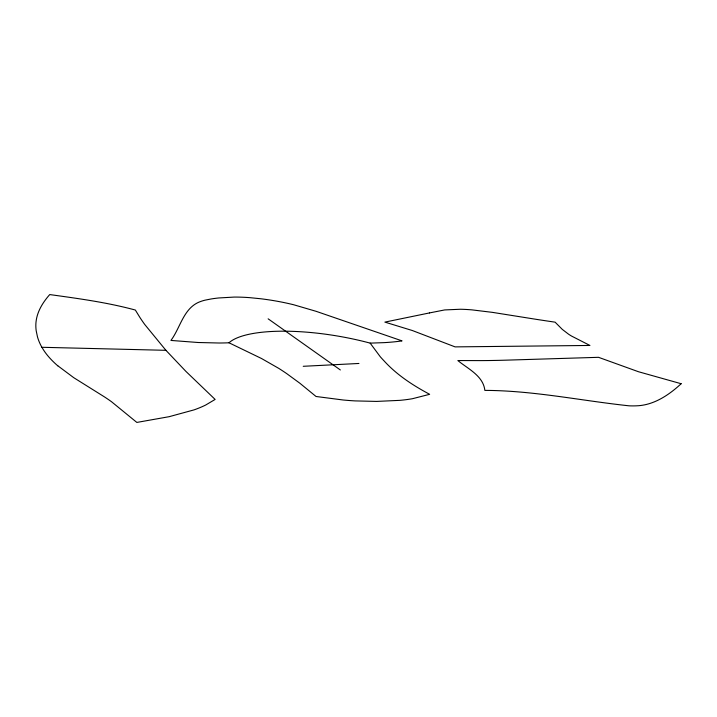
<?xml version="1.0" encoding="UTF-8"?>
<svg xmlns="http://www.w3.org/2000/svg" width="717" height="717" viewBox="0 0 717 717"><rect width="100%" height="100%" fill="white"/><g stroke="black" fill="none" stroke-linecap="round" stroke-linejoin="round"><path stroke-width="1.08" d="M303.228 366.297L358.948 363.465M370.142 343.12L384.034 342.645A142.011 34.685 9.1 0 0 402.049 340.88L316.063 311.303L293.719 304.77A74.989 19.718 8.7 0 0 260.719 298.756L249.83 297.663A62.8 16.348 8.7 0 0 234.217 297.08L218.694 297.967A110.526 29.747 9.1 0 0 211.04 298.98L205.062 300.163A67.111 17.62 8.6 0 0 201.127 301.328C183.633 307.046 180.684 327.4 170.933 340.432L198.089 342.502L219.178 343.013A109.692 28.895 7.4 0 0 228.992 342.78A108.67 32.032 9.6 0 1 370.142 343.12L380.288 356.77A361.637 88.406 14.5 0 0 383.819 360.615C396.671 374.821 412.858 385.361 429.662 394.314L412.445 398.715A123.79 35.868 9.5 0 1 399.934 400.346L376.64 401.412L355.094 400.902A109.522 32.166 9.5 0 1 343.228 400.005L316.036 396.483L299.84 383.219L286.666 373.584A514.555 174.303 1.1 0 0 278.859 368.43L261.517 358.509L228.992 342.78M165.923 350.317L144.709 324.442A1208.808 238.42 17.4 0 1 139.86 317.389L135.343 310.04C107.308 302.431 78.449 298.55 49.733 294.57C42.921 302.269 37.123 311.51 36.029 321.933A411.191 118.663 11.3 0 0 36.209 330.833L37.436 336.676A342.995 100.048 10.3 0 0 41.882 347.288L165.923 350.317L185.954 371.433L215.127 399.432L205.68 405.033A171.963 53.408 5.1 0 1 193.993 409.9L169.149 416.685L136.848 422.43L111.493 401.708A448.537 156.906 -1.8 0 0 104.341 396.824L73.743 377.68L57.88 365.831M268.14 318.823L340.351 369.963M41.918 347.297L42.563 348.39A261.544 77.364 9.1 0 0 57.781 365.831M681.15 383.72C668.952 395.067 653.653 405.329 636.418 405.822A50.28 13.193 13.4 0 1 629.123 405.822C581.039 400.695 533.466 390.541 484.853 390.389C483.249 375.789 467.959 368.87 457.84 360.552L480.937 360.606A434.341 86.882 8.7 0 0 506.157 360.158L598.534 357.317L638.462 371.729L681.15 383.72M429.456 312.935L384.886 322.112L412.302 330.51L455.098 346.885L589.921 345.451L571.646 336.112A79.578 17.307 13.1 0 1 568.626 334.239L562.307 329.399L555.11 322.175L547.017 320.974A385.181 63.024 10.8 0 1 536.173 319.325L492.4 312.361L471.911 309.869A66.063 15.657 11.7 0 0 460.404 309.251L444.674 309.932L429.456 312.935"/></g></svg>
